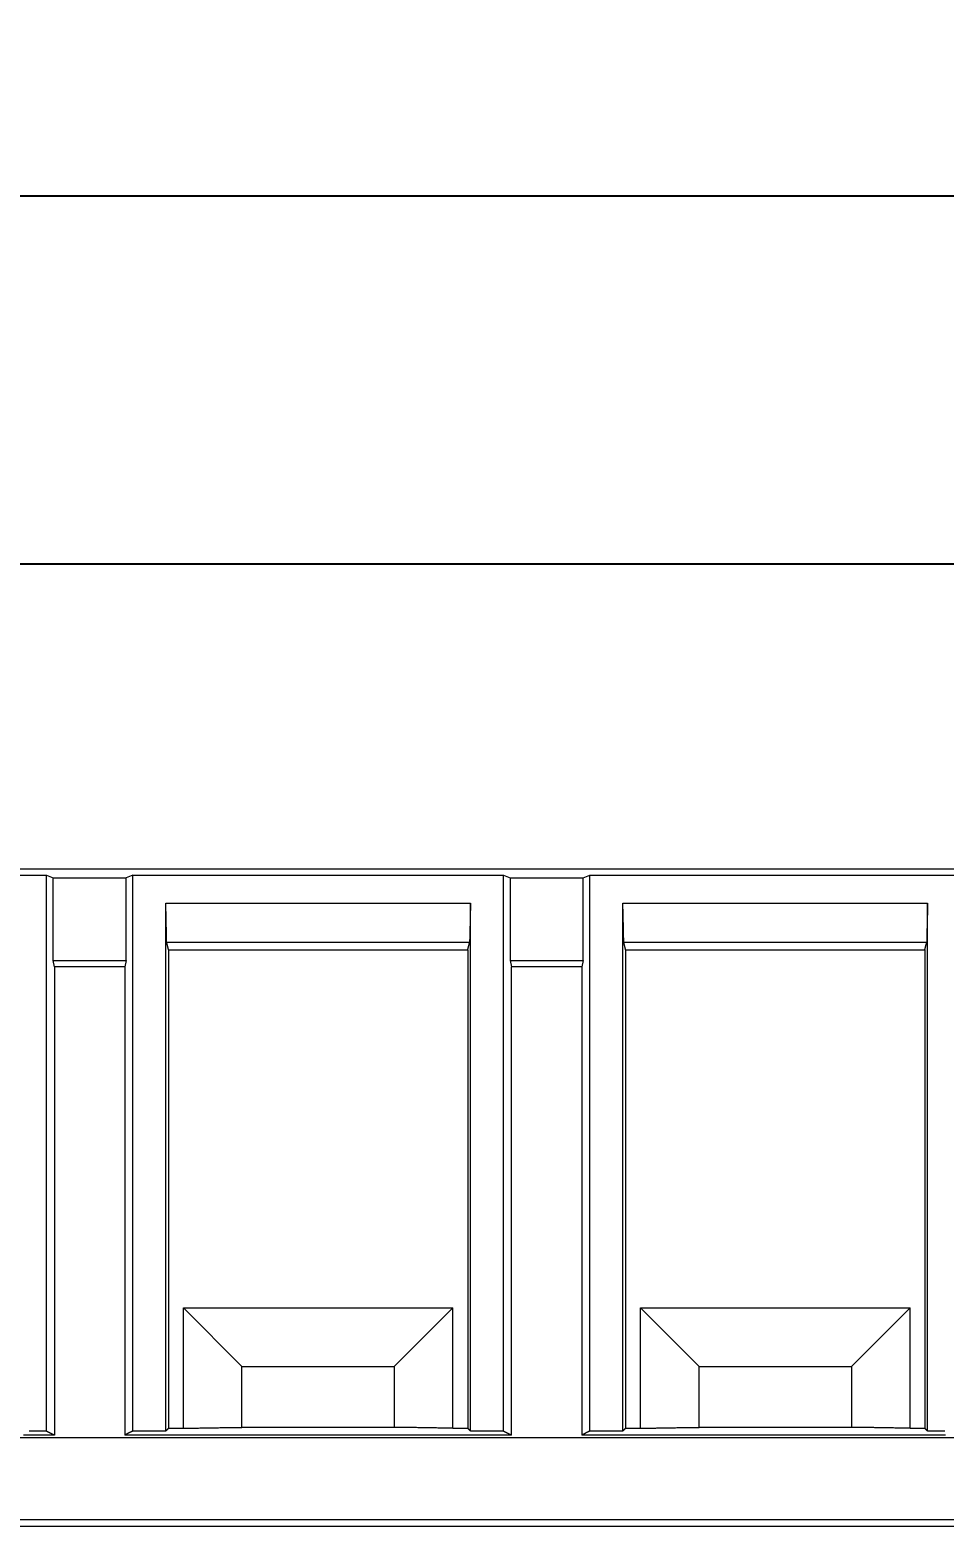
# Model space of a CAD drawing. Header units: millimetres. Extents: x 1136 to 1992, y 400 to 1005.
# Drawn here: x 1251.89 to 1269.98, y 643.6 to 673.21 of the extents above; entities that cross this region are included whole.
import ezdxf

# ---------------------------------------------------------------- set-up
doc = ezdxf.new("R2010")
doc.units = ezdxf.units.MM
doc.layers.add('6', color=7, linetype='Continuous', true_color=0xffffff)
doc.styles.get("Standard").update_dxf_attribs({"font": 'txt', "bigfont": 'gbcbig.shx'})
doc.dimstyles.get("Standard").update_dxf_attribs({"dimtxt": 5, "dimasz": 2, "dimexe": 0.18, "dimexo": 0.0625, "dimgap": 0.09, "dimtad": 0, "dimdec": 1, "dimdsep": 46, "dimtxsty": 'Standard', "dimcen": 0.09, "dimclrd": 5, "dimclre": 5, "dimclrt": 3, "dimadec": 0, "dimazin": 2, "dimtfac": 1, "dimtdec": 1, "dimtofl": 0, "dimtmove": 0, "dimatfit": 3, "dimfxl": 1, "dimtolj": 1, "dimtzin": 0, "dimarcsym": 0})

# ---------------------------------------------------------------- blocks, each defined once
blk = doc.blocks.new('*D105')
at = {"color": 5, "lineweight": -2}
for p, q in [((1212.867, 651.906), (1212.867, 662.823)), ((1214.867, 662.643), (1338.367, 662.643)), ((1481.212, 662.643), (1357.713, 662.643)), ((1483.212, 651.745), (1483.212, 662.823))]:
    blk.add_line(p, q, dxfattribs=at)
at = {"color": 5}
for points in [[(1214.867, 662.976), (1214.867, 662.31), (1212.867, 662.643)], [(1481.212, 662.976), (1481.212, 662.31), (1483.212, 662.643)]]:
    blk.add_solid(points, dxfattribs=at)
at = {"layer": 'Defpoints', "color": 0}
for p in [(1483.212, 662.643), (1212.867, 651.844), (1483.212, 651.683)]:
    blk.add_point(p, dxfattribs=at)
at = {"color": 3, "lineweight": 18, "insert": (1348.04, 662.643), "char_height": 5, "attachment_point": 5}
blk.add_mtext('\\A1;270.3', dxfattribs=at)
blk = doc.blocks.new('*D107')
at = {"color": 5, "lineweight": -2}
for p, q in [((1209.601, 655.745), (1209.601, 670.106)), ((1486.479, 655.792), (1486.479, 670.106)), ((1211.601, 669.926), (1337.95, 669.926)), ((1484.479, 669.926), (1358.13, 669.926))]:
    blk.add_line(p, q, dxfattribs=at)
at = {"color": 5}
for points in [[(1211.601, 670.259), (1211.601, 669.592), (1209.601, 669.926)], [(1484.479, 670.259), (1484.479, 669.592), (1486.479, 669.926)]]:
    blk.add_solid(points, dxfattribs=at)
at = {"layer": 'Defpoints', "color": 0}
for p in [(1486.479, 669.926), (1209.601, 655.682), (1486.479, 655.73)]:
    blk.add_point(p, dxfattribs=at)
at = {"color": 3, "lineweight": 18, "insert": (1348.04, 669.926), "char_height": 5, "attachment_point": 5}
blk.add_mtext('\\A1;276.9', dxfattribs=at)

msp = doc.modelspace()

# ---------------------------------------------------------------- linework, layer by layer
at = {"layer": '6', "color": 92, "linetype": 'Continuous', "lineweight": 18}
for p, q in [((1210.104, 656.607), (1485.976, 656.607)), ((1244.878, 656.479), (1252.212, 656.479)), ((1252.212, 656.479), (1252.345, 656.426)), ((1252.212, 645.479), (1252.212, 656.479)), ((1252.345, 654.794), (1252.345, 656.426)), ((1252.345, 656.426), (1253.79, 656.426)), ((1253.923, 656.479), (1253.79, 656.426)), ((1253.79, 654.794), (1253.79, 656.426)), ((1253.923, 656.479), (1261.257, 656.479)), ((1253.923, 645.479), (1253.923, 656.479)), ((1261.257, 645.479), (1261.257, 656.479)), ((1261.257, 656.479), (1261.39, 656.426)), ((1261.39, 656.426), (1262.835, 656.426)), ((1261.39, 656.426), (1261.39, 654.794)), ((1262.835, 656.426), (1262.968, 656.479)), ((1262.835, 654.794), (1262.835, 656.426)), ((1262.968, 645.479), (1262.968, 656.479)), ((1262.968, 656.479), (1270.302, 656.479)), ((1254.575, 645.479), (1254.575, 655.924)), ((1260.605, 645.479), (1260.605, 655.924)), ((1263.62, 645.479), (1263.62, 655.924)), ((1269.65, 645.479), (1269.65, 655.924)), ((1254.63, 654.999), (1254.63, 645.535)), ((1260.55, 654.999), (1260.55, 645.535)), ((1263.675, 654.999), (1263.675, 645.535)), ((1269.595, 654.999), (1269.595, 645.535)), ((1252.345, 654.794), (1253.79, 654.794)), ((1252.373, 654.664), (1252.345, 654.794)), ((1252.373, 654.664), (1252.373, 645.399)), ((1253.761, 654.664), (1252.373, 654.664)), ((1253.79, 654.794), (1253.761, 654.664)), ((1253.761, 654.664), (1253.761, 645.399)), ((1261.39, 654.794), (1262.835, 654.794)), ((1261.39, 654.794), (1261.418, 654.664)), ((1262.806, 654.664), (1261.418, 654.664)), ((1261.418, 645.399), (1261.418, 654.664)), ((1262.835, 654.794), (1262.806, 654.664)), ((1262.806, 654.664), (1262.806, 645.399)), ((1254.922, 647.919), (1256.082, 646.758)), ((1254.922, 645.535), (1254.922, 647.919)), ((1254.922, 647.919), (1260.258, 647.919)), ((1260.258, 647.919), (1259.097, 646.758)), ((1260.258, 645.535), (1260.258, 647.919)), ((1263.967, 647.919), (1265.127, 646.758)), ((1263.967, 647.919), (1269.303, 647.919)), ((1263.967, 645.535), (1263.967, 647.919)), ((1269.303, 647.919), (1268.142, 646.758)), ((1269.303, 645.535), (1269.303, 647.919)), ((1256.082, 645.552), (1256.082, 646.758)), ((1256.082, 646.758), (1259.097, 646.758)), ((1259.097, 646.758), (1259.097, 645.552)), ((1265.127, 646.758), (1268.142, 646.758)), ((1265.127, 645.552), (1265.127, 646.758)), ((1268.142, 646.758), (1268.142, 645.552)), ((1217.792, 645.351), (1288.497, 645.351)), ((1342.613, 643.724), (1217.792, 643.724)), ((1219.401, 643.598), (1476.679, 643.598))]:
    msp.add_line(p, q, dxfattribs=at)
for points in [[(1254.575, 655.924), (1254.696, 655.924), (1254.816, 655.924), (1254.937, 655.924), (1255.057, 655.924), (1255.178, 655.924), (1255.299, 655.924), (1255.419, 655.924), (1255.54, 655.924), (1255.66, 655.924), (1255.781, 655.924), (1255.902, 655.924), (1256.022, 655.924), (1256.143, 655.924), (1256.263, 655.924), (1256.384, 655.924), (1256.505, 655.924), (1256.625, 655.924), (1256.746, 655.924), (1256.866, 655.924), (1256.987, 655.924), (1257.108, 655.924), (1257.228, 655.924), (1257.349, 655.924), (1257.469, 655.924), (1257.59, 655.924), (1257.711, 655.924), (1257.831, 655.924), (1257.952, 655.924), (1258.072, 655.924), (1258.193, 655.924), (1258.314, 655.924), (1258.434, 655.924), (1258.555, 655.924), (1258.675, 655.924), (1258.796, 655.924), (1258.917, 655.924), (1259.037, 655.924), (1259.158, 655.924), (1259.278, 655.924), (1259.399, 655.924), (1259.52, 655.924), (1259.64, 655.924), (1259.761, 655.924), (1259.881, 655.924), (1260.002, 655.924), (1260.123, 655.924), (1260.243, 655.924), (1260.364, 655.924), (1260.484, 655.924), (1260.605, 655.924)], [(1254.593, 655.15), (1254.592, 655.166), (1254.592, 655.181), (1254.591, 655.197), (1254.591, 655.212), (1254.591, 655.228), (1254.59, 655.243), (1254.59, 655.258), (1254.59, 655.274), (1254.589, 655.289), (1254.589, 655.305), (1254.589, 655.32), (1254.588, 655.336), (1254.588, 655.351), (1254.588, 655.367), (1254.587, 655.382), (1254.587, 655.398), (1254.587, 655.413), (1254.586, 655.429), (1254.586, 655.444), (1254.585, 655.46), (1254.585, 655.475), (1254.585, 655.491), (1254.584, 655.506), (1254.584, 655.522), (1254.584, 655.537), (1254.583, 655.552), (1254.583, 655.568), (1254.583, 655.583), (1254.582, 655.599), (1254.582, 655.614), (1254.582, 655.63), (1254.581, 655.645), (1254.581, 655.661), (1254.581, 655.676), (1254.58, 655.692), (1254.58, 655.707), (1254.58, 655.723), (1254.579, 655.738), (1254.579, 655.754), (1254.578, 655.769), (1254.578, 655.785), (1254.578, 655.8), (1254.577, 655.816), (1254.577, 655.831), (1254.577, 655.846), (1254.576, 655.862), (1254.576, 655.877), (1254.576, 655.893), (1254.575, 655.908), (1254.575, 655.924)], [(1260.605, 655.924), (1260.605, 655.908), (1260.604, 655.893), (1260.604, 655.877), (1260.604, 655.862), (1260.603, 655.846), (1260.603, 655.831), (1260.603, 655.816), (1260.602, 655.8), (1260.602, 655.785), (1260.601, 655.769), (1260.601, 655.754), (1260.601, 655.738), (1260.6, 655.723), (1260.6, 655.707), (1260.6, 655.692), (1260.599, 655.676), (1260.599, 655.661), (1260.599, 655.645), (1260.598, 655.63), (1260.598, 655.614), (1260.598, 655.599), (1260.597, 655.583), (1260.597, 655.568), (1260.597, 655.552), (1260.596, 655.537), (1260.596, 655.522), (1260.596, 655.506), (1260.595, 655.491), (1260.595, 655.475), (1260.594, 655.46), (1260.594, 655.444), (1260.594, 655.429), (1260.593, 655.413), (1260.593, 655.398), (1260.593, 655.382), (1260.592, 655.367), (1260.592, 655.351), (1260.592, 655.336), (1260.591, 655.32), (1260.591, 655.305), (1260.591, 655.289), (1260.59, 655.274), (1260.59, 655.258), (1260.59, 655.243), (1260.589, 655.228), (1260.589, 655.212), (1260.588, 655.197), (1260.588, 655.181), (1260.588, 655.166), (1260.587, 655.15)], [(1263.638, 655.15), (1263.637, 655.166), (1263.637, 655.181), (1263.636, 655.197), (1263.636, 655.212), (1263.636, 655.228), (1263.635, 655.243), (1263.635, 655.258), (1263.635, 655.274), (1263.634, 655.289), (1263.634, 655.305), (1263.634, 655.32), (1263.633, 655.336), (1263.633, 655.351), (1263.633, 655.367), (1263.632, 655.382), (1263.632, 655.398), (1263.632, 655.413), (1263.631, 655.429), (1263.631, 655.444), (1263.63, 655.46), (1263.63, 655.475), (1263.63, 655.491), (1263.629, 655.506), (1263.629, 655.522), (1263.629, 655.537), (1263.628, 655.552), (1263.628, 655.568), (1263.628, 655.583), (1263.627, 655.599), (1263.627, 655.614), (1263.627, 655.63), (1263.626, 655.645), (1263.626, 655.661), (1263.626, 655.676), (1263.625, 655.692), (1263.625, 655.707), (1263.625, 655.723), (1263.624, 655.738), (1263.624, 655.754), (1263.623, 655.769), (1263.623, 655.785), (1263.623, 655.8), (1263.622, 655.816), (1263.622, 655.831), (1263.622, 655.846), (1263.621, 655.862), (1263.621, 655.877), (1263.621, 655.893), (1263.62, 655.908), (1263.62, 655.924)], [(1263.62, 655.924), (1263.741, 655.924), (1263.861, 655.924), (1263.982, 655.924), (1264.102, 655.924), (1264.223, 655.924), (1264.344, 655.924), (1264.464, 655.924), (1264.585, 655.924), (1264.705, 655.924), (1264.826, 655.924), (1264.947, 655.924), (1265.067, 655.924), (1265.188, 655.924), (1265.308, 655.924), (1265.429, 655.924), (1265.55, 655.924), (1265.67, 655.924), (1265.791, 655.924), (1265.911, 655.924), (1266.032, 655.924), (1266.153, 655.924), (1266.273, 655.924), (1266.394, 655.924), (1266.514, 655.924), (1266.635, 655.924), (1266.756, 655.924), (1266.876, 655.924), (1266.997, 655.924), (1267.117, 655.924), (1267.238, 655.924), (1267.359, 655.924), (1267.479, 655.924), (1267.6, 655.924), (1267.72, 655.924), (1267.841, 655.924), (1267.962, 655.924), (1268.082, 655.924), (1268.203, 655.924), (1268.323, 655.924), (1268.444, 655.924), (1268.565, 655.924), (1268.685, 655.924), (1268.806, 655.924), (1268.926, 655.924), (1269.047, 655.924), (1269.168, 655.924), (1269.288, 655.924), (1269.409, 655.924), (1269.529, 655.924), (1269.65, 655.924)], [(1269.65, 655.924), (1269.65, 655.908), (1269.649, 655.893), (1269.649, 655.877), (1269.649, 655.862), (1269.648, 655.846), (1269.648, 655.831), (1269.648, 655.816), (1269.647, 655.8), (1269.647, 655.785), (1269.646, 655.769), (1269.646, 655.754), (1269.646, 655.738), (1269.645, 655.723), (1269.645, 655.707), (1269.645, 655.692), (1269.644, 655.676), (1269.644, 655.661), (1269.644, 655.645), (1269.643, 655.63), (1269.643, 655.614), (1269.643, 655.599), (1269.642, 655.583), (1269.642, 655.568), (1269.642, 655.552), (1269.641, 655.537), (1269.641, 655.522), (1269.641, 655.506), (1269.64, 655.491), (1269.64, 655.475), (1269.639, 655.46), (1269.639, 655.444), (1269.639, 655.429), (1269.638, 655.413), (1269.638, 655.398), (1269.638, 655.382), (1269.637, 655.367), (1269.637, 655.351), (1269.637, 655.336), (1269.636, 655.32), (1269.636, 655.305), (1269.636, 655.289), (1269.635, 655.274), (1269.635, 655.258), (1269.635, 655.243), (1269.634, 655.228), (1269.634, 655.212), (1269.633, 655.197), (1269.633, 655.181), (1269.633, 655.166), (1269.632, 655.15)], [(1254.63, 654.999), (1254.629, 655.002), (1254.629, 655.005), (1254.628, 655.008), (1254.627, 655.011), (1254.626, 655.014), (1254.626, 655.017), (1254.625, 655.02), (1254.624, 655.023), (1254.623, 655.026), (1254.623, 655.029), (1254.622, 655.032), (1254.621, 655.035), (1254.62, 655.038), (1254.62, 655.041), (1254.619, 655.045), (1254.618, 655.048), (1254.617, 655.051), (1254.617, 655.054), (1254.616, 655.057), (1254.615, 655.06), (1254.614, 655.063), (1254.614, 655.066), (1254.613, 655.069), (1254.612, 655.072), (1254.611, 655.075), (1254.611, 655.078), (1254.61, 655.081), (1254.609, 655.084), (1254.608, 655.087), (1254.608, 655.09), (1254.607, 655.093), (1254.606, 655.096), (1254.605, 655.099), (1254.605, 655.102), (1254.604, 655.105), (1254.603, 655.108), (1254.602, 655.111), (1254.602, 655.114), (1254.601, 655.117), (1254.6, 655.12), (1254.599, 655.123), (1254.599, 655.126), (1254.598, 655.129), (1254.597, 655.132), (1254.596, 655.135), (1254.596, 655.138), (1254.595, 655.141), (1254.594, 655.144), (1254.593, 655.147), (1254.593, 655.15)], [(1260.587, 655.15), (1260.468, 655.15), (1260.348, 655.15), (1260.228, 655.15), (1260.108, 655.15), (1259.988, 655.15), (1259.868, 655.15), (1259.748, 655.15), (1259.628, 655.15), (1259.508, 655.15), (1259.388, 655.15), (1259.269, 655.15), (1259.149, 655.15), (1259.029, 655.15), (1258.909, 655.15), (1258.789, 655.15), (1258.669, 655.15), (1258.549, 655.15), (1258.429, 655.15), (1258.309, 655.15), (1258.189, 655.15), (1258.07, 655.15), (1257.95, 655.15), (1257.83, 655.15), (1257.71, 655.15), (1257.59, 655.15), (1257.47, 655.15), (1257.35, 655.15), (1257.23, 655.15), (1257.11, 655.15), (1256.99, 655.15), (1256.871, 655.15), (1256.751, 655.15), (1256.631, 655.15), (1256.511, 655.15), (1256.391, 655.15), (1256.271, 655.15), (1256.151, 655.15), (1256.031, 655.15), (1255.911, 655.15), (1255.791, 655.15), (1255.672, 655.15), (1255.552, 655.15), (1255.432, 655.15), (1255.312, 655.15), (1255.192, 655.15), (1255.072, 655.15), (1254.952, 655.15), (1254.832, 655.15), (1254.712, 655.15), (1254.593, 655.15)], [(1254.63, 654.999), (1254.749, 654.999), (1254.867, 654.999), (1254.985, 654.999), (1255.104, 654.999), (1255.222, 654.999), (1255.341, 654.999), (1255.459, 654.999), (1255.577, 654.999), (1255.696, 654.999), (1255.814, 654.999), (1255.933, 654.999), (1256.051, 654.999), (1256.169, 654.999), (1256.288, 654.999), (1256.406, 654.999), (1256.524, 654.999), (1256.643, 654.999), (1256.761, 654.999), (1256.88, 654.999), (1256.998, 654.999), (1257.116, 654.999), (1257.235, 654.999), (1257.353, 654.999), (1257.472, 654.999), (1257.59, 654.999), (1257.708, 654.999), (1257.827, 654.999), (1257.945, 654.999), (1258.064, 654.999), (1258.182, 654.999), (1258.3, 654.999), (1258.419, 654.999), (1258.537, 654.999), (1258.655, 654.999), (1258.774, 654.999), (1258.892, 654.999), (1259.011, 654.999), (1259.129, 654.999), (1259.247, 654.999), (1259.366, 654.999), (1259.484, 654.999), (1259.603, 654.999), (1259.721, 654.999), (1259.839, 654.999), (1259.958, 654.999), (1260.076, 654.999), (1260.195, 654.999), (1260.313, 654.999), (1260.431, 654.999), (1260.55, 654.999)], [(1260.55, 654.999), (1260.55, 655.002), (1260.551, 655.005), (1260.552, 655.008), (1260.553, 655.011), (1260.553, 655.014), (1260.554, 655.017), (1260.555, 655.02), (1260.556, 655.023), (1260.557, 655.026), (1260.557, 655.029), (1260.558, 655.032), (1260.559, 655.035), (1260.56, 655.038), (1260.56, 655.041), (1260.561, 655.045), (1260.562, 655.048), (1260.563, 655.051), (1260.563, 655.054), (1260.564, 655.057), (1260.565, 655.06), (1260.566, 655.063), (1260.566, 655.066), (1260.567, 655.069), (1260.568, 655.072), (1260.569, 655.075), (1260.569, 655.078), (1260.57, 655.081), (1260.571, 655.084), (1260.572, 655.087), (1260.572, 655.09), (1260.573, 655.093), (1260.574, 655.096), (1260.575, 655.099), (1260.575, 655.102), (1260.576, 655.105), (1260.577, 655.108), (1260.578, 655.111), (1260.578, 655.114), (1260.579, 655.117), (1260.58, 655.12), (1260.581, 655.123), (1260.581, 655.126), (1260.582, 655.129), (1260.583, 655.132), (1260.584, 655.135), (1260.584, 655.138), (1260.585, 655.141), (1260.586, 655.144), (1260.587, 655.147), (1260.587, 655.15)], [(1263.675, 654.999), (1263.674, 655.002), (1263.674, 655.005), (1263.673, 655.008), (1263.672, 655.011), (1263.671, 655.014), (1263.671, 655.017), (1263.67, 655.02), (1263.669, 655.023), (1263.668, 655.026), (1263.668, 655.029), (1263.667, 655.032), (1263.666, 655.035), (1263.665, 655.038), (1263.665, 655.041), (1263.664, 655.045), (1263.663, 655.048), (1263.662, 655.051), (1263.662, 655.054), (1263.661, 655.057), (1263.66, 655.06), (1263.659, 655.063), (1263.659, 655.066), (1263.658, 655.069), (1263.657, 655.072), (1263.656, 655.075), (1263.656, 655.078), (1263.655, 655.081), (1263.654, 655.084), (1263.653, 655.087), (1263.653, 655.09), (1263.652, 655.093), (1263.651, 655.096), (1263.65, 655.099), (1263.65, 655.102), (1263.649, 655.105), (1263.648, 655.108), (1263.647, 655.111), (1263.647, 655.114), (1263.646, 655.117), (1263.645, 655.12), (1263.644, 655.123), (1263.644, 655.126), (1263.643, 655.129), (1263.642, 655.132), (1263.641, 655.135), (1263.641, 655.138), (1263.64, 655.141), (1263.639, 655.144), (1263.638, 655.147), (1263.638, 655.15)], [(1269.632, 655.15), (1269.513, 655.15), (1269.393, 655.15), (1269.273, 655.15), (1269.153, 655.15), (1269.033, 655.15), (1268.913, 655.15), (1268.793, 655.15), (1268.673, 655.15), (1268.553, 655.15), (1268.433, 655.15), (1268.314, 655.15), (1268.194, 655.15), (1268.074, 655.15), (1267.954, 655.15), (1267.834, 655.15), (1267.714, 655.15), (1267.594, 655.15), (1267.474, 655.15), (1267.354, 655.15), (1267.234, 655.15), (1267.115, 655.15), (1266.995, 655.15), (1266.875, 655.15), (1266.755, 655.15), (1266.635, 655.15), (1266.515, 655.15), (1266.395, 655.15), (1266.275, 655.15), (1266.155, 655.15), (1266.035, 655.15), (1265.916, 655.15), (1265.796, 655.15), (1265.676, 655.15), (1265.556, 655.15), (1265.436, 655.15), (1265.316, 655.15), (1265.196, 655.15), (1265.076, 655.15), (1264.956, 655.15), (1264.836, 655.15), (1264.717, 655.15), (1264.597, 655.15), (1264.477, 655.15), (1264.357, 655.15), (1264.237, 655.15), (1264.117, 655.15), (1263.997, 655.15), (1263.877, 655.15), (1263.757, 655.15), (1263.638, 655.15)], [(1263.675, 654.999), (1263.794, 654.999), (1263.912, 654.999), (1264.03, 654.999), (1264.149, 654.999), (1264.267, 654.999), (1264.386, 654.999), (1264.504, 654.999), (1264.622, 654.999), (1264.741, 654.999), (1264.859, 654.999), (1264.978, 654.999), (1265.096, 654.999), (1265.214, 654.999), (1265.333, 654.999), (1265.451, 654.999), (1265.569, 654.999), (1265.688, 654.999), (1265.806, 654.999), (1265.925, 654.999), (1266.043, 654.999), (1266.161, 654.999), (1266.28, 654.999), (1266.398, 654.999), (1266.517, 654.999), (1266.635, 654.999), (1266.753, 654.999), (1266.872, 654.999), (1266.99, 654.999), (1267.109, 654.999), (1267.227, 654.999), (1267.345, 654.999), (1267.464, 654.999), (1267.582, 654.999), (1267.7, 654.999), (1267.819, 654.999), (1267.937, 654.999), (1268.056, 654.999), (1268.174, 654.999), (1268.292, 654.999), (1268.411, 654.999), (1268.529, 654.999), (1268.648, 654.999), (1268.766, 654.999), (1268.884, 654.999), (1269.003, 654.999), (1269.121, 654.999), (1269.24, 654.999), (1269.358, 654.999), (1269.476, 654.999), (1269.595, 654.999)], [(1269.595, 654.999), (1269.595, 655.002), (1269.596, 655.005), (1269.597, 655.008), (1269.598, 655.011), (1269.598, 655.014), (1269.599, 655.017), (1269.6, 655.02), (1269.601, 655.023), (1269.602, 655.026), (1269.602, 655.029), (1269.603, 655.032), (1269.604, 655.035), (1269.605, 655.038), (1269.605, 655.041), (1269.606, 655.045), (1269.607, 655.048), (1269.608, 655.051), (1269.608, 655.054), (1269.609, 655.057), (1269.61, 655.06), (1269.611, 655.063), (1269.611, 655.066), (1269.612, 655.069), (1269.613, 655.072), (1269.614, 655.075), (1269.614, 655.078), (1269.615, 655.081), (1269.616, 655.084), (1269.617, 655.087), (1269.617, 655.09), (1269.618, 655.093), (1269.619, 655.096), (1269.62, 655.099), (1269.62, 655.102), (1269.621, 655.105), (1269.622, 655.108), (1269.623, 655.111), (1269.623, 655.114), (1269.624, 655.117), (1269.625, 655.12), (1269.626, 655.123), (1269.626, 655.126), (1269.627, 655.129), (1269.628, 655.132), (1269.629, 655.135), (1269.629, 655.138), (1269.63, 655.141), (1269.631, 655.144), (1269.632, 655.147), (1269.632, 655.15)], [(1252.212, 645.479), (1252.199, 645.479), (1252.186, 645.479), (1252.173, 645.479), (1252.16, 645.479), (1252.147, 645.479), (1252.134, 645.479), (1252.121, 645.479), (1252.108, 645.479), (1252.095, 645.479), (1252.082, 645.479), (1252.069, 645.479), (1252.056, 645.479), (1252.043, 645.479), (1252.03, 645.479), (1252.016, 645.479), (1252.003, 645.479), (1251.99, 645.479), (1251.977, 645.479), (1251.964, 645.479), (1251.951, 645.479), (1251.938, 645.479), (1251.925, 645.479), (1251.912, 645.479), (1251.899, 645.479), (1251.886, 645.479), (1251.873, 645.479)], [(1252.212, 645.479), (1252.215, 645.478), (1252.219, 645.476), (1252.222, 645.475), (1252.225, 645.473), (1252.228, 645.471), (1252.231, 645.47), (1252.235, 645.468), (1252.238, 645.467), (1252.241, 645.465), (1252.244, 645.463), (1252.248, 645.462), (1252.251, 645.46), (1252.254, 645.458), (1252.257, 645.457), (1252.261, 645.455), (1252.264, 645.454), (1252.267, 645.452), (1252.27, 645.45), (1252.273, 645.449), (1252.277, 645.447), (1252.28, 645.446), (1252.283, 645.444), (1252.286, 645.442), (1252.29, 645.441), (1252.293, 645.439), (1252.296, 645.437), (1252.299, 645.436), (1252.302, 645.434), (1252.306, 645.433), (1252.309, 645.431), (1252.312, 645.429), (1252.315, 645.428), (1252.319, 645.426), (1252.322, 645.425), (1252.325, 645.423), (1252.328, 645.421), (1252.332, 645.42), (1252.335, 645.418), (1252.338, 645.416), (1252.341, 645.415), (1252.344, 645.413), (1252.348, 645.412), (1252.351, 645.41), (1252.354, 645.408), (1252.357, 645.407), (1252.361, 645.405), (1252.364, 645.404), (1252.367, 645.402), (1252.37, 645.4), (1252.373, 645.399)], [(1253.923, 645.479), (1253.92, 645.478), (1253.916, 645.476), (1253.913, 645.475), (1253.91, 645.473), (1253.907, 645.471), (1253.903, 645.47), (1253.9, 645.468), (1253.897, 645.467), (1253.894, 645.465), (1253.891, 645.463), (1253.887, 645.462), (1253.884, 645.46), (1253.881, 645.458), (1253.878, 645.457), (1253.874, 645.455), (1253.871, 645.454), (1253.868, 645.452), (1253.865, 645.45), (1253.862, 645.449), (1253.858, 645.447), (1253.855, 645.446), (1253.852, 645.444), (1253.849, 645.442), (1253.845, 645.441), (1253.842, 645.439), (1253.839, 645.437), (1253.836, 645.436), (1253.832, 645.434), (1253.829, 645.433), (1253.826, 645.431), (1253.823, 645.429), (1253.82, 645.428), (1253.816, 645.426), (1253.813, 645.425), (1253.81, 645.423), (1253.807, 645.421), (1253.803, 645.42), (1253.8, 645.418), (1253.797, 645.416), (1253.794, 645.415), (1253.791, 645.413), (1253.787, 645.412), (1253.784, 645.41), (1253.781, 645.408), (1253.778, 645.407), (1253.774, 645.405), (1253.771, 645.404), (1253.768, 645.402), (1253.765, 645.4), (1253.761, 645.399)], [(1254.575, 645.479), (1254.562, 645.479), (1254.549, 645.479), (1254.536, 645.479), (1254.523, 645.479), (1254.51, 645.479), (1254.497, 645.479), (1254.484, 645.479), (1254.471, 645.479), (1254.458, 645.479), (1254.445, 645.479), (1254.432, 645.479), (1254.418, 645.479), (1254.405, 645.479), (1254.392, 645.479), (1254.379, 645.479), (1254.366, 645.479), (1254.353, 645.479), (1254.34, 645.479), (1254.327, 645.479), (1254.314, 645.479), (1254.301, 645.479), (1254.288, 645.479), (1254.275, 645.479), (1254.262, 645.479), (1254.249, 645.479), (1254.236, 645.479), (1254.223, 645.479), (1254.21, 645.479), (1254.197, 645.479), (1254.184, 645.479), (1254.171, 645.479), (1254.158, 645.479), (1254.145, 645.479), (1254.132, 645.479), (1254.118, 645.479), (1254.105, 645.479), (1254.092, 645.479), (1254.079, 645.479), (1254.066, 645.479), (1254.053, 645.479), (1254.04, 645.479), (1254.027, 645.479), (1254.014, 645.479), (1254.001, 645.479), (1253.988, 645.479), (1253.975, 645.479), (1253.962, 645.479), (1253.949, 645.479), (1253.936, 645.479), (1253.923, 645.479)], [(1254.63, 645.535), (1254.629, 645.534), (1254.628, 645.532), (1254.627, 645.531), (1254.626, 645.53), (1254.625, 645.529), (1254.624, 645.528), (1254.622, 645.527), (1254.621, 645.526), (1254.62, 645.525), (1254.619, 645.524), (1254.618, 645.523), (1254.617, 645.521), (1254.616, 645.52), (1254.615, 645.519), (1254.614, 645.518), (1254.613, 645.517), (1254.611, 645.516), (1254.61, 645.515), (1254.609, 645.514), (1254.608, 645.513), (1254.607, 645.511), (1254.606, 645.51), (1254.605, 645.509), (1254.604, 645.508), (1254.603, 645.507), (1254.601, 645.506), (1254.6, 645.505), (1254.599, 645.504), (1254.598, 645.503), (1254.597, 645.502), (1254.596, 645.5), (1254.595, 645.499), (1254.594, 645.498), (1254.593, 645.497), (1254.592, 645.496), (1254.59, 645.495), (1254.589, 645.494), (1254.588, 645.493), (1254.587, 645.492), (1254.586, 645.49), (1254.585, 645.489), (1254.584, 645.488), (1254.583, 645.487), (1254.582, 645.486), (1254.581, 645.485), (1254.579, 645.484), (1254.578, 645.483), (1254.577, 645.482), (1254.576, 645.481), (1254.575, 645.479)], [(1254.63, 645.535), (1254.636, 645.535), (1254.642, 645.535), (1254.648, 645.535), (1254.654, 645.535), (1254.659, 645.535), (1254.665, 645.535), (1254.671, 645.535), (1254.677, 645.535), (1254.683, 645.535), (1254.689, 645.535), (1254.694, 645.535), (1254.7, 645.535), (1254.706, 645.535), (1254.712, 645.535), (1254.718, 645.535), (1254.724, 645.535), (1254.729, 645.535), (1254.735, 645.535), (1254.741, 645.535), (1254.747, 645.535), (1254.753, 645.535), (1254.759, 645.535), (1254.764, 645.535), (1254.77, 645.535), (1254.776, 645.535), (1254.782, 645.535), (1254.788, 645.535), (1254.794, 645.535), (1254.799, 645.535), (1254.805, 645.535), (1254.811, 645.535), (1254.817, 645.535), (1254.823, 645.535), (1254.829, 645.535), (1254.834, 645.535), (1254.84, 645.535), (1254.846, 645.535), (1254.852, 645.535), (1254.858, 645.535), (1254.864, 645.535), (1254.869, 645.535), (1254.875, 645.535), (1254.881, 645.535), (1254.887, 645.535), (1254.893, 645.535), (1254.899, 645.535), (1254.904, 645.535), (1254.91, 645.535), (1254.916, 645.535), (1254.922, 645.535)], [(1254.922, 645.535), (1254.945, 645.535), (1254.968, 645.535), (1254.992, 645.536), (1255.015, 645.536), (1255.038, 645.536), (1255.061, 645.537), (1255.084, 645.537), (1255.108, 645.537), (1255.131, 645.538), (1255.154, 645.538), (1255.177, 645.539), (1255.201, 645.539), (1255.224, 645.539), (1255.247, 645.54), (1255.27, 645.54), (1255.293, 645.54), (1255.317, 645.541), (1255.34, 645.541), (1255.363, 645.541), (1255.386, 645.542), (1255.409, 645.542), (1255.433, 645.542), (1255.456, 645.543), (1255.479, 645.543), (1255.502, 645.543), (1255.525, 645.544), (1255.549, 645.544), (1255.572, 645.545), (1255.595, 645.545), (1255.618, 645.545), (1255.641, 645.546), (1255.665, 645.546), (1255.688, 645.546), (1255.711, 645.547), (1255.734, 645.547), (1255.758, 645.547), (1255.781, 645.548), (1255.804, 645.548), (1255.827, 645.548), (1255.85, 645.549), (1255.874, 645.549), (1255.897, 645.549), (1255.92, 645.55), (1255.943, 645.55), (1255.966, 645.55), (1255.99, 645.551), (1256.013, 645.551), (1256.036, 645.552), (1256.059, 645.552), (1256.082, 645.552)], [(1259.097, 645.552), (1259.037, 645.552), (1258.977, 645.552), (1258.917, 645.552), (1258.856, 645.552), (1258.796, 645.552), (1258.736, 645.552), (1258.675, 645.552), (1258.615, 645.552), (1258.555, 645.552), (1258.494, 645.552), (1258.434, 645.552), (1258.374, 645.552), (1258.314, 645.552), (1258.253, 645.552), (1258.193, 645.552), (1258.133, 645.552), (1258.072, 645.552), (1258.012, 645.552), (1257.952, 645.552), (1257.891, 645.552), (1257.831, 645.552), (1257.771, 645.552), (1257.711, 645.552), (1257.65, 645.552), (1257.59, 645.552), (1257.53, 645.552), (1257.469, 645.552), (1257.409, 645.552), (1257.349, 645.552), (1257.288, 645.552), (1257.228, 645.552), (1257.168, 645.552), (1257.108, 645.552), (1257.047, 645.552), (1256.987, 645.552), (1256.927, 645.552), (1256.866, 645.552), (1256.806, 645.552), (1256.746, 645.552), (1256.685, 645.552), (1256.625, 645.552), (1256.565, 645.552), (1256.505, 645.552), (1256.444, 645.552), (1256.384, 645.552), (1256.324, 645.552), (1256.263, 645.552), (1256.203, 645.552), (1256.143, 645.552), (1256.082, 645.552)], [(1260.258, 645.535), (1260.235, 645.535), (1260.212, 645.535), (1260.188, 645.536), (1260.165, 645.536), (1260.142, 645.536), (1260.119, 645.537), (1260.095, 645.537), (1260.072, 645.537), (1260.049, 645.538), (1260.026, 645.538), (1260.003, 645.539), (1259.979, 645.539), (1259.956, 645.539), (1259.933, 645.54), (1259.91, 645.54), (1259.887, 645.54), (1259.863, 645.541), (1259.84, 645.541), (1259.817, 645.541), (1259.794, 645.542), (1259.771, 645.542), (1259.747, 645.542), (1259.724, 645.543), (1259.701, 645.543), (1259.678, 645.543), (1259.655, 645.544), (1259.631, 645.544), (1259.608, 645.545), (1259.585, 645.545), (1259.562, 645.545), (1259.538, 645.546), (1259.515, 645.546), (1259.492, 645.546), (1259.469, 645.547), (1259.446, 645.547), (1259.422, 645.547), (1259.399, 645.548), (1259.376, 645.548), (1259.353, 645.548), (1259.33, 645.549), (1259.306, 645.549), (1259.283, 645.549), (1259.26, 645.55), (1259.237, 645.55), (1259.214, 645.55), (1259.19, 645.551), (1259.167, 645.551), (1259.144, 645.552), (1259.121, 645.552), (1259.097, 645.552)], [(1260.258, 645.535), (1260.264, 645.535), (1260.27, 645.535), (1260.275, 645.535), (1260.281, 645.535), (1260.287, 645.535), (1260.293, 645.535), (1260.299, 645.535), (1260.305, 645.535), (1260.31, 645.535), (1260.316, 645.535), (1260.322, 645.535), (1260.328, 645.535), (1260.334, 645.535), (1260.34, 645.535), (1260.345, 645.535), (1260.351, 645.535), (1260.357, 645.535), (1260.363, 645.535), (1260.369, 645.535), (1260.375, 645.535), (1260.38, 645.535), (1260.386, 645.535), (1260.392, 645.535), (1260.398, 645.535), (1260.404, 645.535), (1260.41, 645.535), (1260.416, 645.535), (1260.421, 645.535), (1260.427, 645.535), (1260.433, 645.535), (1260.439, 645.535), (1260.445, 645.535), (1260.451, 645.535), (1260.456, 645.535), (1260.462, 645.535), (1260.468, 645.535), (1260.474, 645.535), (1260.48, 645.535), (1260.486, 645.535), (1260.491, 645.535), (1260.497, 645.535), (1260.503, 645.535), (1260.509, 645.535), (1260.515, 645.535), (1260.521, 645.535), (1260.526, 645.535), (1260.532, 645.535), (1260.538, 645.535), (1260.544, 645.535), (1260.55, 645.535)], [(1260.605, 645.479), (1260.604, 645.481), (1260.603, 645.482), (1260.602, 645.483), (1260.601, 645.484), (1260.599, 645.485), (1260.598, 645.486), (1260.597, 645.487), (1260.596, 645.488), (1260.595, 645.489), (1260.594, 645.49), (1260.593, 645.492), (1260.592, 645.493), (1260.591, 645.494), (1260.59, 645.495), (1260.588, 645.496), (1260.587, 645.497), (1260.586, 645.498), (1260.585, 645.499), (1260.584, 645.5), (1260.583, 645.502), (1260.582, 645.503), (1260.581, 645.504), (1260.58, 645.505), (1260.578, 645.506), (1260.577, 645.507), (1260.576, 645.508), (1260.575, 645.509), (1260.574, 645.51), (1260.573, 645.511), (1260.572, 645.513), (1260.571, 645.514), (1260.57, 645.515), (1260.569, 645.516), (1260.567, 645.517), (1260.566, 645.518), (1260.565, 645.519), (1260.564, 645.52), (1260.563, 645.521), (1260.562, 645.523), (1260.561, 645.524), (1260.56, 645.525), (1260.559, 645.526), (1260.557, 645.527), (1260.556, 645.528), (1260.555, 645.529), (1260.554, 645.53), (1260.553, 645.531), (1260.552, 645.532), (1260.551, 645.534), (1260.55, 645.535)], [(1261.257, 645.479), (1261.244, 645.479), (1261.231, 645.479), (1261.218, 645.479), (1261.205, 645.479), (1261.192, 645.479), (1261.179, 645.479), (1261.166, 645.479), (1261.153, 645.479), (1261.14, 645.479), (1261.127, 645.479), (1261.114, 645.479), (1261.101, 645.479), (1261.088, 645.479), (1261.075, 645.479), (1261.061, 645.479), (1261.048, 645.479), (1261.035, 645.479), (1261.022, 645.479), (1261.009, 645.479), (1260.996, 645.479), (1260.983, 645.479), (1260.97, 645.479), (1260.957, 645.479), (1260.944, 645.479), (1260.931, 645.479), (1260.918, 645.479), (1260.905, 645.479), (1260.892, 645.479), (1260.879, 645.479), (1260.866, 645.479), (1260.853, 645.479), (1260.84, 645.479), (1260.827, 645.479), (1260.814, 645.479), (1260.801, 645.479), (1260.788, 645.479), (1260.775, 645.479), (1260.761, 645.479), (1260.748, 645.479), (1260.735, 645.479), (1260.722, 645.479), (1260.709, 645.479), (1260.696, 645.479), (1260.683, 645.479), (1260.67, 645.479), (1260.657, 645.479), (1260.644, 645.479), (1260.631, 645.479), (1260.618, 645.479), (1260.605, 645.479)], [(1261.257, 645.479), (1261.26, 645.478), (1261.264, 645.476), (1261.267, 645.475), (1261.27, 645.473), (1261.273, 645.471), (1261.276, 645.47), (1261.28, 645.468), (1261.283, 645.467), (1261.286, 645.465), (1261.289, 645.463), (1261.293, 645.462), (1261.296, 645.46), (1261.299, 645.458), (1261.302, 645.457), (1261.306, 645.455), (1261.309, 645.454), (1261.312, 645.452), (1261.315, 645.45), (1261.318, 645.449), (1261.322, 645.447), (1261.325, 645.446), (1261.328, 645.444), (1261.331, 645.442), (1261.335, 645.441), (1261.338, 645.439), (1261.341, 645.437), (1261.344, 645.436), (1261.347, 645.434), (1261.351, 645.433), (1261.354, 645.431), (1261.357, 645.429), (1261.36, 645.428), (1261.364, 645.426), (1261.367, 645.425), (1261.37, 645.423), (1261.373, 645.421), (1261.377, 645.42), (1261.38, 645.418), (1261.383, 645.416), (1261.386, 645.415), (1261.389, 645.413), (1261.393, 645.412), (1261.396, 645.41), (1261.399, 645.408), (1261.402, 645.407), (1261.406, 645.405), (1261.409, 645.404), (1261.412, 645.402), (1261.415, 645.4), (1261.418, 645.399)], [(1262.968, 645.479), (1262.965, 645.478), (1262.961, 645.476), (1262.958, 645.475), (1262.955, 645.473), (1262.952, 645.471), (1262.948, 645.47), (1262.945, 645.468), (1262.942, 645.467), (1262.939, 645.465), (1262.936, 645.463), (1262.932, 645.462), (1262.929, 645.46), (1262.926, 645.458), (1262.923, 645.457), (1262.919, 645.455), (1262.916, 645.454), (1262.913, 645.452), (1262.91, 645.45), (1262.907, 645.449), (1262.903, 645.447), (1262.9, 645.446), (1262.897, 645.444), (1262.894, 645.442), (1262.89, 645.441), (1262.887, 645.439), (1262.884, 645.437), (1262.881, 645.436), (1262.877, 645.434), (1262.874, 645.433), (1262.871, 645.431), (1262.868, 645.429), (1262.865, 645.428), (1262.861, 645.426), (1262.858, 645.425), (1262.855, 645.423), (1262.852, 645.421), (1262.848, 645.42), (1262.845, 645.418), (1262.842, 645.416), (1262.839, 645.415), (1262.836, 645.413), (1262.832, 645.412), (1262.829, 645.41), (1262.826, 645.408), (1262.823, 645.407), (1262.819, 645.405), (1262.816, 645.404), (1262.813, 645.402), (1262.81, 645.4), (1262.806, 645.399)], [(1263.62, 645.479), (1263.607, 645.479), (1263.594, 645.479), (1263.581, 645.479), (1263.568, 645.479), (1263.555, 645.479), (1263.542, 645.479), (1263.529, 645.479), (1263.516, 645.479), (1263.503, 645.479), (1263.49, 645.479), (1263.477, 645.479), (1263.463, 645.479), (1263.45, 645.479), (1263.437, 645.479), (1263.424, 645.479), (1263.411, 645.479), (1263.398, 645.479), (1263.385, 645.479), (1263.372, 645.479), (1263.359, 645.479), (1263.346, 645.479), (1263.333, 645.479), (1263.32, 645.479), (1263.307, 645.479), (1263.294, 645.479), (1263.281, 645.479), (1263.268, 645.479), (1263.255, 645.479), (1263.242, 645.479), (1263.229, 645.479), (1263.216, 645.479), (1263.203, 645.479), (1263.19, 645.479), (1263.177, 645.479), (1263.163, 645.479), (1263.15, 645.479), (1263.137, 645.479), (1263.124, 645.479), (1263.111, 645.479), (1263.098, 645.479), (1263.085, 645.479), (1263.072, 645.479), (1263.059, 645.479), (1263.046, 645.479), (1263.033, 645.479), (1263.02, 645.479), (1263.007, 645.479), (1262.994, 645.479), (1262.981, 645.479), (1262.968, 645.479)], [(1263.675, 645.535), (1263.674, 645.534), (1263.673, 645.532), (1263.672, 645.531), (1263.671, 645.53), (1263.67, 645.529), (1263.669, 645.528), (1263.667, 645.527), (1263.666, 645.526), (1263.665, 645.525), (1263.664, 645.524), (1263.663, 645.523), (1263.662, 645.521), (1263.661, 645.52), (1263.66, 645.519), (1263.659, 645.518), (1263.658, 645.517), (1263.656, 645.516), (1263.655, 645.515), (1263.654, 645.514), (1263.653, 645.513), (1263.652, 645.511), (1263.651, 645.51), (1263.65, 645.509), (1263.649, 645.508), (1263.648, 645.507), (1263.646, 645.506), (1263.645, 645.505), (1263.644, 645.504), (1263.643, 645.503), (1263.642, 645.502), (1263.641, 645.5), (1263.64, 645.499), (1263.639, 645.498), (1263.638, 645.497), (1263.637, 645.496), (1263.635, 645.495), (1263.634, 645.494), (1263.633, 645.493), (1263.632, 645.492), (1263.631, 645.49), (1263.63, 645.489), (1263.629, 645.488), (1263.628, 645.487), (1263.627, 645.486), (1263.626, 645.485), (1263.624, 645.484), (1263.623, 645.483), (1263.622, 645.482), (1263.621, 645.481), (1263.62, 645.479)], [(1263.675, 645.535), (1263.681, 645.535), (1263.687, 645.535), (1263.693, 645.535), (1263.699, 645.535), (1263.704, 645.535), (1263.71, 645.535), (1263.716, 645.535), (1263.722, 645.535), (1263.728, 645.535), (1263.734, 645.535), (1263.739, 645.535), (1263.745, 645.535), (1263.751, 645.535), (1263.757, 645.535), (1263.763, 645.535), (1263.769, 645.535), (1263.774, 645.535), (1263.78, 645.535), (1263.786, 645.535), (1263.792, 645.535), (1263.798, 645.535), (1263.804, 645.535), (1263.809, 645.535), (1263.815, 645.535), (1263.821, 645.535), (1263.827, 645.535), (1263.833, 645.535), (1263.839, 645.535), (1263.844, 645.535), (1263.85, 645.535), (1263.856, 645.535), (1263.862, 645.535), (1263.868, 645.535), (1263.874, 645.535), (1263.879, 645.535), (1263.885, 645.535), (1263.891, 645.535), (1263.897, 645.535), (1263.903, 645.535), (1263.909, 645.535), (1263.914, 645.535), (1263.92, 645.535), (1263.926, 645.535), (1263.932, 645.535), (1263.938, 645.535), (1263.944, 645.535), (1263.949, 645.535), (1263.955, 645.535), (1263.961, 645.535), (1263.967, 645.535)], [(1263.967, 645.535), (1263.99, 645.535), (1264.013, 645.535), (1264.037, 645.536), (1264.06, 645.536), (1264.083, 645.536), (1264.106, 645.537), (1264.129, 645.537), (1264.153, 645.537), (1264.176, 645.538), (1264.199, 645.538), (1264.222, 645.539), (1264.246, 645.539), (1264.269, 645.539), (1264.292, 645.54), (1264.315, 645.54), (1264.338, 645.54), (1264.362, 645.541), (1264.385, 645.541), (1264.408, 645.541), (1264.431, 645.542), (1264.454, 645.542), (1264.478, 645.542), (1264.501, 645.543), (1264.524, 645.543), (1264.547, 645.543), (1264.57, 645.544), (1264.594, 645.544), (1264.617, 645.545), (1264.64, 645.545), (1264.663, 645.545), (1264.686, 645.546), (1264.71, 645.546), (1264.733, 645.546), (1264.756, 645.547), (1264.779, 645.547), (1264.803, 645.547), (1264.826, 645.548), (1264.849, 645.548), (1264.872, 645.548), (1264.895, 645.549), (1264.919, 645.549), (1264.942, 645.549), (1264.965, 645.55), (1264.988, 645.55), (1265.011, 645.55), (1265.035, 645.551), (1265.058, 645.551), (1265.081, 645.552), (1265.104, 645.552), (1265.127, 645.552)], [(1268.142, 645.552), (1268.082, 645.552), (1268.022, 645.552), (1267.962, 645.552), (1267.901, 645.552), (1267.841, 645.552), (1267.781, 645.552), (1267.72, 645.552), (1267.66, 645.552), (1267.6, 645.552), (1267.539, 645.552), (1267.479, 645.552), (1267.419, 645.552), (1267.359, 645.552), (1267.298, 645.552), (1267.238, 645.552), (1267.178, 645.552), (1267.117, 645.552), (1267.057, 645.552), (1266.997, 645.552), (1266.936, 645.552), (1266.876, 645.552), (1266.816, 645.552), (1266.756, 645.552), (1266.695, 645.552), (1266.635, 645.552), (1266.575, 645.552), (1266.514, 645.552), (1266.454, 645.552), (1266.394, 645.552), (1266.333, 645.552), (1266.273, 645.552), (1266.213, 645.552), (1266.153, 645.552), (1266.092, 645.552), (1266.032, 645.552), (1265.972, 645.552), (1265.911, 645.552), (1265.851, 645.552), (1265.791, 645.552), (1265.73, 645.552), (1265.67, 645.552), (1265.61, 645.552), (1265.55, 645.552), (1265.489, 645.552), (1265.429, 645.552), (1265.369, 645.552), (1265.308, 645.552), (1265.248, 645.552), (1265.188, 645.552), (1265.127, 645.552)], [(1269.303, 645.535), (1269.28, 645.535), (1269.257, 645.535), (1269.233, 645.536), (1269.21, 645.536), (1269.187, 645.536), (1269.164, 645.537), (1269.14, 645.537), (1269.117, 645.537), (1269.094, 645.538), (1269.071, 645.538), (1269.048, 645.539), (1269.024, 645.539), (1269.001, 645.539), (1268.978, 645.54), (1268.955, 645.54), (1268.932, 645.54), (1268.908, 645.541), (1268.885, 645.541), (1268.862, 645.541), (1268.839, 645.542), (1268.816, 645.542), (1268.792, 645.542), (1268.769, 645.543), (1268.746, 645.543), (1268.723, 645.543), (1268.7, 645.544), (1268.676, 645.544), (1268.653, 645.545), (1268.63, 645.545), (1268.607, 645.545), (1268.583, 645.546), (1268.56, 645.546), (1268.537, 645.546), (1268.514, 645.547), (1268.491, 645.547), (1268.467, 645.547), (1268.444, 645.548), (1268.421, 645.548), (1268.398, 645.548), (1268.375, 645.549), (1268.351, 645.549), (1268.328, 645.549), (1268.305, 645.55), (1268.282, 645.55), (1268.259, 645.55), (1268.235, 645.551), (1268.212, 645.551), (1268.189, 645.552), (1268.166, 645.552), (1268.142, 645.552)], [(1269.303, 645.535), (1269.309, 645.535), (1269.315, 645.535), (1269.32, 645.535), (1269.326, 645.535), (1269.332, 645.535), (1269.338, 645.535), (1269.344, 645.535), (1269.35, 645.535), (1269.355, 645.535), (1269.361, 645.535), (1269.367, 645.535), (1269.373, 645.535), (1269.379, 645.535), (1269.385, 645.535), (1269.39, 645.535), (1269.396, 645.535), (1269.402, 645.535), (1269.408, 645.535), (1269.414, 645.535), (1269.42, 645.535), (1269.425, 645.535), (1269.431, 645.535), (1269.437, 645.535), (1269.443, 645.535), (1269.449, 645.535), (1269.455, 645.535), (1269.461, 645.535), (1269.466, 645.535), (1269.472, 645.535), (1269.478, 645.535), (1269.484, 645.535), (1269.49, 645.535), (1269.496, 645.535), (1269.501, 645.535), (1269.507, 645.535), (1269.513, 645.535), (1269.519, 645.535), (1269.525, 645.535), (1269.531, 645.535), (1269.536, 645.535), (1269.542, 645.535), (1269.548, 645.535), (1269.554, 645.535), (1269.56, 645.535), (1269.566, 645.535), (1269.571, 645.535), (1269.577, 645.535), (1269.583, 645.535), (1269.589, 645.535), (1269.595, 645.535)], [(1269.65, 645.479), (1269.649, 645.481), (1269.648, 645.482), (1269.647, 645.483), (1269.646, 645.484), (1269.644, 645.485), (1269.643, 645.486), (1269.642, 645.487), (1269.641, 645.488), (1269.64, 645.489), (1269.639, 645.49), (1269.638, 645.492), (1269.637, 645.493), (1269.636, 645.494), (1269.635, 645.495), (1269.633, 645.496), (1269.632, 645.497), (1269.631, 645.498), (1269.63, 645.499), (1269.629, 645.5), (1269.628, 645.502), (1269.627, 645.503), (1269.626, 645.504), (1269.625, 645.505), (1269.623, 645.506), (1269.622, 645.507), (1269.621, 645.508), (1269.62, 645.509), (1269.619, 645.51), (1269.618, 645.511), (1269.617, 645.513), (1269.616, 645.514), (1269.615, 645.515), (1269.614, 645.516), (1269.612, 645.517), (1269.611, 645.518), (1269.61, 645.519), (1269.609, 645.52), (1269.608, 645.521), (1269.607, 645.523), (1269.606, 645.524), (1269.605, 645.525), (1269.604, 645.526), (1269.602, 645.527), (1269.601, 645.528), (1269.6, 645.529), (1269.599, 645.53), (1269.598, 645.531), (1269.597, 645.532), (1269.596, 645.534), (1269.595, 645.535)], [(1269.989, 645.479), (1269.976, 645.479), (1269.963, 645.479), (1269.95, 645.479), (1269.937, 645.479), (1269.924, 645.479), (1269.911, 645.479), (1269.898, 645.479), (1269.885, 645.479), (1269.872, 645.479), (1269.859, 645.479), (1269.846, 645.479), (1269.833, 645.479), (1269.82, 645.479), (1269.806, 645.479), (1269.793, 645.479), (1269.78, 645.479), (1269.767, 645.479), (1269.754, 645.479), (1269.741, 645.479), (1269.728, 645.479), (1269.715, 645.479), (1269.702, 645.479), (1269.689, 645.479), (1269.676, 645.479), (1269.663, 645.479), (1269.65, 645.479)], [(1252.373, 645.399), (1252.22, 645.399), (1252.067, 645.399), (1251.914, 645.399), (1251.761, 645.399)], [(1261.418, 645.399), (1261.265, 645.399), (1261.112, 645.399), (1260.959, 645.399), (1260.806, 645.399), (1260.653, 645.399), (1260.5, 645.399), (1260.347, 645.399), (1260.193, 645.399), (1260.04, 645.399), (1259.887, 645.399), (1259.734, 645.399), (1259.581, 645.399), (1259.428, 645.399), (1259.275, 645.399), (1259.121, 645.399), (1258.968, 645.399), (1258.815, 645.399), (1258.662, 645.399), (1258.509, 645.399), (1258.356, 645.399), (1258.203, 645.399), (1258.049, 645.399), (1257.896, 645.399), (1257.743, 645.399), (1257.59, 645.399), (1257.437, 645.399), (1257.284, 645.399), (1257.131, 645.399), (1256.977, 645.399), (1256.824, 645.399), (1256.671, 645.399), (1256.518, 645.399), (1256.365, 645.399), (1256.212, 645.399), (1256.059, 645.399), (1255.905, 645.399), (1255.752, 645.399), (1255.599, 645.399), (1255.446, 645.399), (1255.293, 645.399), (1255.14, 645.399), (1254.987, 645.399), (1254.833, 645.399), (1254.68, 645.399), (1254.527, 645.399), (1254.374, 645.399), (1254.221, 645.399), (1254.068, 645.399), (1253.915, 645.399), (1253.761, 645.399)], [(1270.004, 645.399), (1269.851, 645.399), (1269.698, 645.399), (1269.545, 645.399), (1269.392, 645.399), (1269.238, 645.399), (1269.085, 645.399), (1268.932, 645.399), (1268.779, 645.399), (1268.626, 645.399), (1268.473, 645.399), (1268.32, 645.399), (1268.166, 645.399), (1268.013, 645.399), (1267.86, 645.399), (1267.707, 645.399), (1267.554, 645.399), (1267.401, 645.399), (1267.248, 645.399), (1267.094, 645.399), (1266.941, 645.399), (1266.788, 645.399), (1266.635, 645.399), (1266.482, 645.399), (1266.329, 645.399), (1266.176, 645.399), (1266.022, 645.399), (1265.869, 645.399), (1265.716, 645.399), (1265.563, 645.399), (1265.41, 645.399), (1265.257, 645.399), (1265.104, 645.399), (1264.95, 645.399), (1264.797, 645.399), (1264.644, 645.399), (1264.491, 645.399), (1264.338, 645.399), (1264.185, 645.399), (1264.032, 645.399), (1263.878, 645.399), (1263.725, 645.399), (1263.572, 645.399), (1263.419, 645.399), (1263.266, 645.399), (1263.113, 645.399), (1262.96, 645.399), (1262.806, 645.399)]]:
    msp.add_lwpolyline(points, dxfattribs=at)

# ---------------------------------------------------------------- dimensions: what is measured, and where the dimension line sits
at = {"lineweight": 18}
dim = msp.add_linear_dim(base=(1486.479, 669.926), p1=(1209.601, 655.682), p2=(1486.479, 655.73), dimstyle='Standard', dxfattribs=at)
dim.commit()
dim.dimension.update_dxf_attribs({"geometry": '*D107', "text_midpoint": (1348.04, 669.926)})
dim = msp.add_linear_dim(base=(1483.212, 662.643), p1=(1212.867, 651.844), p2=(1483.212, 651.683), dimstyle='Standard', dxfattribs=at)
dim.commit()
dim.dimension.update_dxf_attribs({"geometry": '*D105', "text_midpoint": (1348.04, 662.643), "dimtype": 160})

doc.saveas('drawing.dxf')
